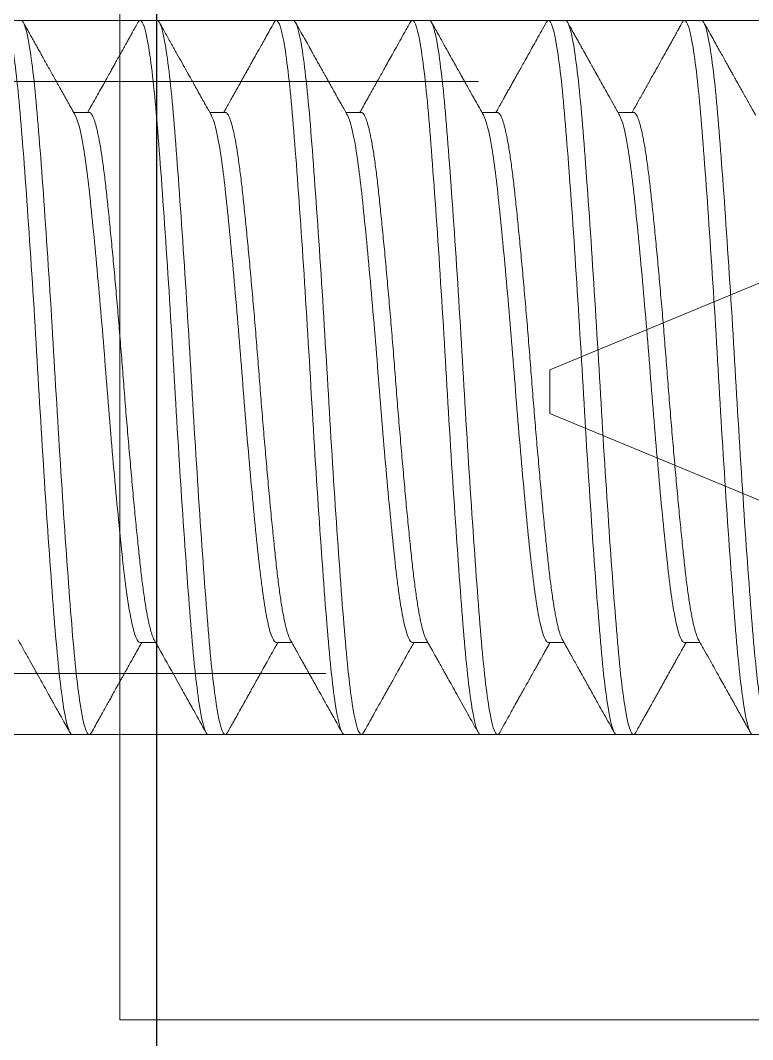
# Model space of a CAD drawing. Extents: x -82 to 113, y -82 to 93.
# Drawn here: x 25.4077 to 25.5758, y 70.3466 to 70.5806 of the extents above; entities that cross this region are included whole.
import ezdxf

# ---------------------------------------------------------------- set-up
doc = ezdxf.new("R2010")
doc.units = 0
doc.header["$MEASUREMENT"] = 0
for name, pattern in [('C', [0]), ('HIDDEN', [0.375, 0.25, -0.125]), ('SLD-Solid', [0])]:
    doc.linetypes.add(name, pattern=pattern)
doc.layers.get('0').update_dxf_attribs({"linetype": 'CONTINUOUS'})
doc.layers.add('Ballons', color=7, linetype='CONTINUOUS')
doc.layers.add('INERTIA', color=7, linetype='CONTINUOUS')

# ---------------------------------------------------------------- blocks, each defined once
blk = doc.blocks.new('Truth Latch')
at = {"color": 7, "linetype": 'SLD-Solid'}
blk.add_line((-0.51723, 0.19685), (-0.51723, -0.19685), dxfattribs=at)
blk = doc.blocks.new('erfdfasdf')
at = {"color": 7, "linetype": 'Continuous', "lineweight": 15}
for p, q in [((556.72413, 29.88977), (556.57425, 29.95185)), ((556.72413, 29.88477), (556.72413, 29.88977)), ((556.72413, 29.87977), (556.72413, 29.88477)), ((556.58858, 29.82363), (556.72413, 29.87977))]:
    blk.add_line(p, q, dxfattribs=at)
blk = doc.blocks.new('hdgh')
at = {"color": 1, "linetype": 'Continuous', "lineweight": 15}
for q in [(-0.92509, 0.15761), (-0.118, -0.15735)]:
    blk.add_line((-0.92509, -0.15735), q, dxfattribs=at)
blk = doc.blocks.new('25206')
at = {"color": 7, "linetype": 'HIDDEN', "lineweight": 0}
for p, q in [((-0.082, 0), (-0.082, -0.59)), ((-0.068, 0), (-0.068, -0.59)), ((0.068, -0.59), (0.068, 0)), ((0.082, 0), (0.082, -0.59)), ((-0.082, -0.27), (-0.082, -0.59)), ((0.082, -0.27), (0.082, -0.59))]:
    blk.add_line(p, q, dxfattribs=at)
blk = doc.blocks.new('25174')
at = {"color": 7, "linetype": 'SLD-Solid', "lineweight": 15}
for p, q in [((0.40625, 0.082), (0.40234, 0.082)), ((0.4375, 0.082), (0.43359, 0.082)), ((0.46875, 0.082), (0.46484, 0.082)), ((0.5, 0.082), (0.49609, 0.082)), ((0.53125, 0.082), (0.52734, 0.082)), ((0.39062, 0.06086), (0.38706, 0.06086)), ((0.42188, 0.06086), (0.41831, 0.06086)), ((0.45312, 0.06086), (0.44956, 0.06086)), ((0.48437, 0.06086), (0.48081, 0.06086)), ((0.51563, 0.06086), (0.51206, 0.06086)), ((0.40234, -0.06086), (0.40591, -0.06086)), ((0.43359, -0.06086), (0.43716, -0.06086)), ((0.46484, -0.06086), (0.46841, -0.06086)), ((0.49609, -0.06086), (0.49966, -0.06086)), ((0.52734, -0.06086), (0.53091, -0.06086))]:
    blk.add_line(p, q, dxfattribs=at)
for points, knots in [([(0.38672, -0.082), (0.38612, -0.082), (0.38544, -0.07992), (0.38409, -0.0716), (0.38341, -0.06538), (0.38221, -0.05059), (0.38154, -0.04143), (0.38018, -0.02133), (0.37951, -0.01046), (0.3783, 0.01046), (0.37763, 0.02133), (0.37628, 0.04143), (0.3756, 0.05059), (0.3744, 0.06538), (0.37372, 0.0716), (0.37237, 0.07992), (0.3717, 0.082), (0.37109, 0.082)], [0, 0, 0, 0, 0.125, 0.125, 0.25, 0.25, 0.375, 0.375, 0.5, 0.5, 0.625, 0.625, 0.75, 0.75, 0.875, 0.875, 1, 1, 1, 1]), ([(0.39062, -0.082), (0.39002, -0.082), (0.38935, -0.07992), (0.388, -0.0716), (0.38732, -0.06538), (0.38612, -0.05059), (0.38544, -0.04143), (0.38409, -0.02133), (0.38341, -0.01046), (0.38221, 0.01046), (0.38154, 0.02133), (0.38018, 0.04143), (0.37951, 0.05059), (0.3783, 0.06538), (0.37763, 0.0716), (0.37628, 0.07992), (0.3756, 0.082), (0.375, 0.082)], [0, 0, 0, 0, 0.125, 0.125, 0.25, 0.25, 0.375, 0.375, 0.5, 0.5, 0.625, 0.625, 0.75, 0.75, 0.875, 0.875, 1, 1, 1, 1]), ([(0.40234, 0.082), (0.40228, 0.08199), (0.40215, 0.08196), (0.40198, 0.08179), (0.40187, 0.08159), (0.40183, 0.08151)], [0, 0, 0, 0, 0.374201, 0.751114, 1, 1, 1, 1]), ([(0.41797, -0.082), (0.41737, -0.082), (0.41669, -0.07992), (0.41534, -0.0716), (0.41466, -0.06538), (0.41346, -0.05059), (0.41279, -0.04143), (0.41143, -0.02133), (0.41076, -0.01046), (0.40955, 0.01046), (0.40888, 0.02133), (0.40753, 0.04143), (0.40685, 0.05059), (0.40565, 0.06538), (0.40497, 0.0716), (0.40362, 0.07992), (0.40295, 0.082), (0.40234, 0.082)], [0, 0, 0, 0, 0.125, 0.125, 0.25, 0.25, 0.375, 0.375, 0.5, 0.5, 0.625, 0.625, 0.75, 0.75, 0.875, 0.875, 1, 1, 1, 1]), ([(0.42187, -0.082), (0.42127, -0.082), (0.4206, -0.07992), (0.41925, -0.0716), (0.41857, -0.06538), (0.41737, -0.05059), (0.41669, -0.04143), (0.41534, -0.02133), (0.41466, -0.01046), (0.41346, 0.01046), (0.41279, 0.02133), (0.41143, 0.04143), (0.41076, 0.05059), (0.40955, 0.06538), (0.40888, 0.0716), (0.40753, 0.07992), (0.40685, 0.082), (0.40625, 0.082)], [0, 0, 0, 0, 0.125, 0.125, 0.25, 0.25, 0.375, 0.375, 0.5, 0.5, 0.625, 0.625, 0.75, 0.75, 0.875, 0.875, 1, 1, 1, 1]), ([(0.43359, 0.082), (0.43353, 0.08199), (0.4334, 0.08196), (0.43323, 0.08179), (0.43312, 0.08159), (0.43308, 0.08151)], [0, 0, 0, 0, 0.37409, 0.750891, 1, 1, 1, 1]), ([(0.44922, -0.082), (0.44862, -0.082), (0.44794, -0.07992), (0.44659, -0.0716), (0.44591, -0.06538), (0.44471, -0.05059), (0.44404, -0.04143), (0.44268, -0.02133), (0.44201, -0.01046), (0.4408, 0.01046), (0.44013, 0.02133), (0.43878, 0.04143), (0.4381, 0.05059), (0.4369, 0.06538), (0.43622, 0.0716), (0.43487, 0.07992), (0.4342, 0.082), (0.43359, 0.082)], [0, 0, 0, 0, 0.125, 0.125, 0.25, 0.25, 0.375, 0.375, 0.5, 0.5, 0.625, 0.625, 0.75, 0.75, 0.875, 0.875, 1, 1, 1, 1]), ([(0.45312, -0.082), (0.45252, -0.082), (0.45185, -0.07992), (0.4505, -0.0716), (0.44982, -0.06538), (0.44862, -0.05059), (0.44794, -0.04143), (0.44659, -0.02133), (0.44591, -0.01046), (0.44471, 0.01046), (0.44404, 0.02133), (0.44268, 0.04143), (0.44201, 0.05059), (0.4408, 0.06538), (0.44013, 0.0716), (0.43878, 0.07992), (0.4381, 0.082), (0.4375, 0.082)], [0, 0, 0, 0, 0.125, 0.125, 0.25, 0.25, 0.375, 0.375, 0.5, 0.5, 0.625, 0.625, 0.75, 0.75, 0.875, 0.875, 1, 1, 1, 1]), ([(0.46484, 0.082), (0.46478, 0.08199), (0.46465, 0.08196), (0.46448, 0.08179), (0.46437, 0.08159), (0.46433, 0.08151)], [0, 0, 0, 0, 0.374062, 0.750835, 1, 1, 1, 1]), ([(0.48047, -0.082), (0.47987, -0.082), (0.47919, -0.07992), (0.47784, -0.0716), (0.47716, -0.06538), (0.47596, -0.05059), (0.47529, -0.04143), (0.47393, -0.02133), (0.47326, -0.01046), (0.47205, 0.01046), (0.47138, 0.02133), (0.47003, 0.04143), (0.46935, 0.05059), (0.46815, 0.06538), (0.46747, 0.0716), (0.46612, 0.07992), (0.46545, 0.082), (0.46484, 0.082)], [0, 0, 0, 0, 0.125, 0.125, 0.25, 0.25, 0.375, 0.375, 0.5, 0.5, 0.625, 0.625, 0.75, 0.75, 0.875, 0.875, 1, 1, 1, 1]), ([(0.48438, -0.082), (0.48377, -0.082), (0.4831, -0.07992), (0.48175, -0.0716), (0.48107, -0.06538), (0.47987, -0.05059), (0.47919, -0.04143), (0.47784, -0.02133), (0.47716, -0.01046), (0.47596, 0.01046), (0.47529, 0.02133), (0.47393, 0.04143), (0.47326, 0.05059), (0.47205, 0.06538), (0.47138, 0.0716), (0.47003, 0.07992), (0.46935, 0.082), (0.46875, 0.082)], [0, 0, 0, 0, 0.125, 0.125, 0.25, 0.25, 0.375, 0.375, 0.5, 0.5, 0.625, 0.625, 0.75, 0.75, 0.875, 0.875, 1, 1, 1, 1]), ([(0.49609, 0.082), (0.49603, 0.08199), (0.4959, 0.08196), (0.49573, 0.08179), (0.49562, 0.08159), (0.49558, 0.08151)], [0, 0, 0, 0, 0.3741076, 0.750926, 1, 1, 1, 1]), ([(0.51172, -0.082), (0.51112, -0.082), (0.51044, -0.07992), (0.50909, -0.0716), (0.50841, -0.06538), (0.50721, -0.05059), (0.50654, -0.04143), (0.50518, -0.02133), (0.50451, -0.01046), (0.5033, 0.01046), (0.50263, 0.02133), (0.50128, 0.04143), (0.5006, 0.05059), (0.4994, 0.06538), (0.49872, 0.0716), (0.49737, 0.07992), (0.4967, 0.082), (0.49609, 0.082)], [0, 0, 0, 0, 0.125, 0.125, 0.25, 0.25, 0.375, 0.375, 0.5, 0.5, 0.625, 0.625, 0.75, 0.75, 0.875, 0.875, 1, 1, 1, 1]), ([(0.51562, -0.082), (0.51502, -0.082), (0.51435, -0.07992), (0.513, -0.0716), (0.51232, -0.06538), (0.51112, -0.05059), (0.51044, -0.04143), (0.50909, -0.02133), (0.50841, -0.01046), (0.50721, 0.01046), (0.50654, 0.02133), (0.50518, 0.04143), (0.50451, 0.05059), (0.5033, 0.06538), (0.50263, 0.0716), (0.50128, 0.07992), (0.5006, 0.082), (0.5, 0.082)], [0, 0, 0, 0, 0.125, 0.125, 0.25, 0.25, 0.375, 0.375, 0.5, 0.5, 0.625, 0.625, 0.75, 0.75, 0.875, 0.875, 1, 1, 1, 1]), ([(0.52734, 0.082), (0.52728, 0.08199), (0.52715, 0.08196), (0.52698, 0.08179), (0.52687, 0.08159), (0.52683, 0.08151)], [0, 0, 0, 0, 0.374214, 0.751139, 1, 1, 1, 1]), ([(0.54297, -0.082), (0.54237, -0.082), (0.54169, -0.07992), (0.54034, -0.0716), (0.53966, -0.06538), (0.53846, -0.05059), (0.53779, -0.04143), (0.53643, -0.02133), (0.53576, -0.01046), (0.53455, 0.01046), (0.53388, 0.02133), (0.53253, 0.04143), (0.53185, 0.05059), (0.53065, 0.06538), (0.52997, 0.0716), (0.52862, 0.07992), (0.52795, 0.082), (0.52734, 0.082)], [0, 0, 0, 0, 0.125, 0.125, 0.25, 0.25, 0.375, 0.375, 0.5, 0.5, 0.625, 0.625, 0.75, 0.75, 0.875, 0.875, 1, 1, 1, 1]), ([(0.54688, -0.082), (0.54627, -0.082), (0.5456, -0.07992), (0.54425, -0.0716), (0.54357, -0.06538), (0.54237, -0.05059), (0.54169, -0.04143), (0.54034, -0.02133), (0.53966, -0.01046), (0.53846, 0.01046), (0.53779, 0.02133), (0.53643, 0.04143), (0.53576, 0.05059), (0.53455, 0.06538), (0.53388, 0.0716), (0.53253, 0.07992), (0.53185, 0.082), (0.53125, 0.082)], [0, 0, 0, 0, 0.125, 0.125, 0.25, 0.25, 0.375, 0.375, 0.5, 0.5, 0.625, 0.625, 0.75, 0.75, 0.875, 0.875, 1, 1, 1, 1]), ([(0.38742, 0.06021), (0.38701, 0.06096), (0.3862, 0.0624), (0.38503, 0.06448), (0.38396, 0.06641), (0.38297, 0.06817), (0.38208, 0.06977), (0.38127, 0.07121), (0.38058, 0.07245), (0.38, 0.0735), (0.37951, 0.07438), (0.37908, 0.07514), (0.37878, 0.07569), (0.37857, 0.07606), (0.37842, 0.07632), (0.37824, 0.07665), (0.378, 0.07707), (0.37768, 0.07764), (0.37727, 0.07838), (0.37676, 0.0793), (0.37616, 0.08036), (0.37574, 0.08112), (0.37552, 0.08153)], [0, 0, 0, 0, 0.105232, 0.202955, 0.293158, 0.37583, 0.450961, 0.518543, 0.578573, 0.625147, 0.666334, 0.702133, 0.732541, 0.743194, 0.754398, 0.769791, 0.789555, 0.813692, 0.850013, 0.89317, 0.943165, 1, 1, 1, 1]), ([(0.40183, 0.08153), (0.40149, 0.08092), (0.40084, 0.07976), (0.3999, 0.07808), (0.39904, 0.07654), (0.39826, 0.07513), (0.39755, 0.07387), (0.39693, 0.07275), (0.39638, 0.07177), (0.39591, 0.07092), (0.39553, 0.07025), (0.39525, 0.06974), (0.39505, 0.06939), (0.39491, 0.06913), (0.39481, 0.06895), (0.39471, 0.06878), (0.39457, 0.06852), (0.39435, 0.06813), (0.39406, 0.0676), (0.39369, 0.06694), (0.39324, 0.06615), (0.39272, 0.06522), (0.39213, 0.06416), (0.39146, 0.06296), (0.39084, 0.06185), (0.39043, 0.06113), (0.39028, 0.06086)], [0, 0, 0, 0, 0.087829, 0.169036, 0.243628, 0.31161, 0.372988, 0.426845, 0.47434, 0.515477, 0.550146, 0.571566, 0.588697, 0.60154, 0.608359, 0.614728, 0.627104, 0.645991, 0.671388, 0.703292, 0.741701, 0.786611, 0.838018, 0.895919, 0.960307, 1, 1, 1, 1]), ([(0.41867, 0.06021), (0.4185, 0.06053), (0.41816, 0.06113), (0.41769, 0.06197), (0.41726, 0.06273), (0.41685, 0.06347), (0.41647, 0.06416), (0.41611, 0.0648), (0.41578, 0.06539), (0.41544, 0.06599), (0.41509, 0.06662), (0.41466, 0.06738), (0.41413, 0.06833), (0.41349, 0.06948), (0.41276, 0.07079), (0.41195, 0.07224), (0.41106, 0.07383), (0.4101, 0.07556), (0.40906, 0.07742), (0.40794, 0.07943), (0.40717, 0.08081), (0.40677, 0.08153)], [0, 0, 0, 0, 0.044924, 0.083823, 0.118293, 0.152793, 0.187587, 0.215131, 0.242857, 0.270763, 0.299253, 0.331407, 0.378565, 0.432707, 0.493837, 0.56196, 0.637079, 0.717669, 0.805016, 0.899124, 1, 1, 1, 1]), ([(0.43308, 0.08153), (0.43271, 0.08086), (0.43199, 0.07957), (0.43095, 0.07771), (0.42998, 0.07597), (0.42908, 0.07436), (0.42826, 0.07288), (0.4275, 0.07154), (0.42682, 0.07032), (0.42615, 0.06911), (0.42548, 0.06791), (0.42482, 0.06673), (0.42434, 0.06587), (0.42401, 0.06528), (0.42378, 0.06487), (0.4235, 0.06437), (0.42316, 0.06377), (0.42275, 0.06304), (0.42228, 0.0622), (0.42187, 0.06146), (0.42161, 0.061), (0.42153, 0.06086)], [0, 0, 0, 0, 0.096589, 0.186892, 0.270916, 0.348664, 0.420139, 0.485346, 0.544286, 0.597045, 0.660695, 0.717787, 0.768328, 0.785593, 0.80405, 0.827967, 0.857465, 0.892539, 0.933188, 0.979408, 1, 1, 1, 1]), ([(0.44992, 0.06021), (0.44973, 0.06055), (0.44938, 0.06118), (0.44889, 0.06207), (0.44846, 0.06282), (0.44811, 0.06345), (0.44784, 0.06394), (0.44763, 0.06431), (0.4475, 0.06455), (0.44742, 0.06469), (0.44734, 0.06482), (0.44725, 0.065), (0.44709, 0.06527), (0.44688, 0.06565), (0.4466, 0.06615), (0.44627, 0.06674), (0.44589, 0.06743), (0.44546, 0.0682), (0.44482, 0.06933), (0.44398, 0.07084), (0.44292, 0.07274), (0.44179, 0.07476), (0.44059, 0.07691), (0.43933, 0.07918), (0.43846, 0.08073), (0.43802, 0.08153)], [0, 0, 0, 0, 0.047509, 0.088962, 0.124356, 0.153687, 0.176953, 0.19415, 0.20528, 0.210571, 0.214976, 0.223672, 0.234873, 0.253708, 0.277, 0.304751, 0.336959, 0.373629, 0.413168, 0.496564, 0.585718, 0.680633, 0.781315, 0.88777, 1, 1, 1, 1]), ([(0.46433, 0.08153), (0.46423, 0.08136), (0.46407, 0.08106), (0.46385, 0.08068), (0.46369, 0.08038), (0.46355, 0.08014), (0.46329, 0.07966), (0.46289, 0.07896), (0.46236, 0.078), (0.46166, 0.07675), (0.4608, 0.07521), (0.45999, 0.07375), (0.45936, 0.07263), (0.45889, 0.07178), (0.45836, 0.07084), (0.45778, 0.0698), (0.45714, 0.06865), (0.4564, 0.06733), (0.45555, 0.0658), (0.45457, 0.06406), (0.45364, 0.0624), (0.45304, 0.06132), (0.45278, 0.06086)], [0, 0, 0, 0, 0.024197, 0.042993, 0.056389, 0.067276, 0.078431, 0.124827, 0.169641, 0.217628, 0.3061, 0.392659, 0.429238, 0.469823, 0.515324, 0.565738, 0.621063, 0.681295, 0.758576, 0.842658, 0.933536, 1, 1, 1, 1]), ([(0.48117, 0.06021), (0.4809, 0.0607), (0.48038, 0.06163), (0.47964, 0.06296), (0.47897, 0.06416), (0.47837, 0.06522), (0.47785, 0.06615), (0.47741, 0.06694), (0.47704, 0.0676), (0.47675, 0.06813), (0.47653, 0.06852), (0.47638, 0.06878), (0.47628, 0.06895), (0.47618, 0.06913), (0.47604, 0.06938), (0.47585, 0.06974), (0.47556, 0.07025), (0.47518, 0.07093), (0.4747, 0.07179), (0.47414, 0.0728), (0.4735, 0.07394), (0.47279, 0.07521), (0.47201, 0.07661), (0.47116, 0.07813), (0.47024, 0.07979), (0.4696, 0.08093), (0.46927, 0.08153)], [0, 0, 0, 0, 0.068663, 0.131053, 0.187162, 0.236988, 0.280525, 0.31777, 0.348719, 0.37337, 0.391721, 0.40377, 0.409975, 0.416558, 0.428973, 0.445545, 0.466276, 0.500519, 0.54128, 0.588452, 0.642037, 0.70204, 0.767224, 0.838609, 0.916198, 1, 1, 1, 1]), ([(0.49558, 0.08153), (0.49536, 0.08114), (0.49495, 0.08041), (0.49437, 0.07936), (0.49384, 0.07841), (0.49338, 0.07758), (0.49299, 0.07689), (0.49267, 0.07632), (0.49242, 0.07587), (0.49223, 0.07552), (0.49208, 0.07526), (0.49195, 0.07503), (0.49183, 0.07481), (0.4917, 0.07458), (0.49156, 0.07433), (0.49139, 0.07402), (0.49119, 0.07366), (0.49096, 0.07324), (0.49069, 0.07277), (0.49031, 0.07208), (0.48979, 0.07115), (0.48912, 0.06997), (0.48839, 0.06865), (0.48758, 0.06721), (0.48671, 0.06564), (0.48576, 0.06394), (0.48486, 0.06234), (0.48427, 0.06129), (0.48403, 0.06086)], [0, 0, 0, 0, 0.05599, 0.106757, 0.152301, 0.192626, 0.227733, 0.253004, 0.274651, 0.292677, 0.303821, 0.312928, 0.325972, 0.335232, 0.347237, 0.361986, 0.37948, 0.399716, 0.422696, 0.448418, 0.499744, 0.557227, 0.620865, 0.690654, 0.766589, 0.848662, 0.936862, 1, 1, 1, 1]), ([(0.51242, 0.06021), (0.5111, 0.06258), (0.50898, 0.06636), (0.50668, 0.07048), (0.50569, 0.07226), (0.50545, 0.07269), (0.50526, 0.07302), (0.50455, 0.07429), (0.50293, 0.07719), (0.50145, 0.07985), (0.50052, 0.08153)], [0, 0, 0, 0, 0.333591, 0.532555, 0.578955, 0.584743, 0.592286, 0.625487, 0.764371, 1, 1, 1, 1]), ([(0.52683, 0.08153), (0.52653, 0.08099), (0.52594, 0.07994), (0.52511, 0.07844), (0.52434, 0.07706), (0.52363, 0.0758), (0.523, 0.07466), (0.52243, 0.07365), (0.52195, 0.07279), (0.52155, 0.07207), (0.52122, 0.07148), (0.52094, 0.07098), (0.52072, 0.07058), (0.52055, 0.07027), (0.52043, 0.07006), (0.52034, 0.06991), (0.52025, 0.06975), (0.52012, 0.06952), (0.51994, 0.06918), (0.51969, 0.06875), (0.5194, 0.06821), (0.51904, 0.06758), (0.51859, 0.06677), (0.51804, 0.06579), (0.51738, 0.06461), (0.51664, 0.06328), (0.51593, 0.06201), (0.51547, 0.06119), (0.51528, 0.06086)], [0, 0, 0, 0, 0.078613, 0.151313, 0.218103, 0.278987, 0.333968, 0.383048, 0.426231, 0.45918, 0.487615, 0.511539, 0.530952, 0.545855, 0.556248, 0.562175, 0.567881, 0.579498, 0.595697, 0.616511, 0.642305, 0.673176, 0.70912, 0.758948, 0.816074, 0.880491, 0.952195, 1, 1, 1, 1]), ([(0.54367, 0.06021), (0.54322, 0.06102), (0.54235, 0.06258), (0.54107, 0.06486), (0.53987, 0.06701), (0.53873, 0.06904), (0.53767, 0.07095), (0.53683, 0.07245), (0.5362, 0.07359), (0.53577, 0.07435), (0.53539, 0.07504), (0.53506, 0.07563), (0.53478, 0.07612), (0.53457, 0.0765), (0.53442, 0.07677), (0.53433, 0.07694), (0.53425, 0.07707), (0.53417, 0.07722), (0.53404, 0.07746), (0.53383, 0.07782), (0.53356, 0.07832), (0.53321, 0.07894), (0.53279, 0.07969), (0.5323, 0.08057), (0.53195, 0.08119), (0.53177, 0.08153)], [0, 0, 0, 0, 0.11291, 0.219945, 0.32109, 0.416333, 0.505665, 0.589077, 0.628563, 0.665036, 0.697066, 0.724652, 0.747793, 0.766487, 0.777591, 0.786191, 0.790535, 0.795908, 0.807093, 0.824266, 0.847429, 0.876582, 0.911727, 0.952866, 1, 1, 1, 1]), ([(0.40555, -0.06021), (0.40493, -0.05912), (0.40427, -0.05654), (0.40331, -0.0508), (0.403, -0.04858), (0.4024, -0.04369), (0.40212, -0.04104), (0.40121, -0.03222), (0.40056, -0.02528), (0.39959, -0.01428), (0.39928, -0.01052), (0.39867, -0.00303), (0.39839, 0.00066), (0.39749, 0.01188), (0.39684, 0.01948), (0.39556, 0.03333), (0.39495, 0.03948), (0.39377, 0.04963), (0.39313, 0.05384), (0.39184, 0.05946), (0.3912, 0.06086), (0.39062, 0.06086)], [0, 0, 0, 0, 0.125, 0.125, 0.1875, 0.1875, 0.25, 0.25, 0.375, 0.375, 0.4375, 0.4375, 0.5, 0.5, 0.625, 0.625, 0.75, 0.75, 0.875, 0.875, 1, 1, 1, 1]), ([(0.4368, -0.06022), (0.43618, -0.05912), (0.43552, -0.05654), (0.43456, -0.0508), (0.43425, -0.04858), (0.43365, -0.04369), (0.43337, -0.04104), (0.43246, -0.03223), (0.43181, -0.02528), (0.43084, -0.01428), (0.43053, -0.01053), (0.42992, -0.00303), (0.42964, 0.00066), (0.42874, 0.01187), (0.42809, 0.01948), (0.42681, 0.03332), (0.4262, 0.03948), (0.42502, 0.04963), (0.42438, 0.05384), (0.42309, 0.05946), (0.42245, 0.06086), (0.42188, 0.06086)], [0, 0, 0, 0, 0.125, 0.125, 0.1875, 0.1875, 0.25, 0.25, 0.375, 0.375, 0.4375, 0.4375, 0.5, 0.5, 0.625, 0.625, 0.75, 0.75, 0.875, 0.875, 1, 1, 1, 1]), ([(0.46805, -0.06022), (0.46743, -0.05912), (0.46677, -0.05654), (0.46581, -0.0508), (0.4655, -0.04858), (0.4649, -0.04369), (0.46462, -0.04104), (0.46371, -0.03222), (0.46306, -0.02528), (0.46209, -0.01428), (0.46178, -0.01052), (0.46117, -0.00303), (0.46089, 0.00066), (0.45999, 0.01188), (0.45934, 0.01948), (0.45805, 0.03333), (0.45745, 0.03948), (0.45627, 0.04963), (0.45563, 0.05384), (0.45434, 0.05946), (0.4537, 0.06086), (0.45312, 0.06086)], [0, 0, 0, 0, 0.125, 0.125, 0.1875, 0.1875, 0.25, 0.25, 0.375, 0.375, 0.4375, 0.4375, 0.5, 0.5, 0.625, 0.625, 0.75, 0.75, 0.875, 0.875, 1, 1, 1, 1]), ([(0.4993, -0.06021), (0.49868, -0.05912), (0.49802, -0.05654), (0.49706, -0.0508), (0.49675, -0.04858), (0.49615, -0.04369), (0.49587, -0.04104), (0.49496, -0.03222), (0.49431, -0.02528), (0.49334, -0.01428), (0.49303, -0.01052), (0.49242, -0.00303), (0.49214, 0.00066), (0.49124, 0.01188), (0.49059, 0.01948), (0.4893, 0.03333), (0.4887, 0.03949), (0.48752, 0.04963), (0.48688, 0.05384), (0.48559, 0.05946), (0.48495, 0.06086), (0.48437, 0.06086)], [0, 0, 0, 0, 0.125, 0.125, 0.1875, 0.1875, 0.25, 0.25, 0.375, 0.375, 0.4375, 0.4375, 0.5, 0.5, 0.625, 0.625, 0.75, 0.75, 0.875, 0.875, 1, 1, 1, 1]), ([(0.53055, -0.06021), (0.52993, -0.05912), (0.52927, -0.05654), (0.52831, -0.0508), (0.528, -0.04858), (0.5274, -0.04369), (0.52712, -0.04104), (0.52621, -0.03222), (0.52556, -0.02528), (0.52459, -0.01428), (0.52428, -0.01052), (0.52367, -0.00303), (0.52339, 0.00066), (0.52249, 0.01188), (0.52184, 0.01948), (0.52056, 0.03333), (0.51995, 0.03948), (0.51877, 0.04963), (0.51813, 0.05384), (0.51684, 0.05946), (0.5162, 0.06086), (0.51563, 0.06086)], [0, 0, 0, 0, 0.125, 0.125, 0.1875, 0.1875, 0.25, 0.25, 0.375, 0.375, 0.4375, 0.4375, 0.5, 0.5, 0.625, 0.625, 0.75, 0.75, 0.875, 0.875, 1, 1, 1, 1]), ([(0.40234, -0.06086), (0.40234, -0.06086), (0.40227, -0.06088), (0.40211, -0.0608), (0.40188, -0.0606), (0.40164, -0.06024), (0.40139, -0.05973), (0.40114, -0.05907), (0.4009, -0.05828), (0.40065, -0.05735), (0.4004, -0.05628), (0.40015, -0.05507), (0.39989, -0.05371), (0.39964, -0.05222), (0.39939, -0.0506), (0.39915, -0.04887), (0.3989, -0.04703), (0.39867, -0.04509), (0.39844, -0.04305), (0.39821, -0.04092), (0.39797, -0.03868), (0.39773, -0.03633), (0.39749, -0.03388), (0.39724, -0.03135), (0.39699, -0.02875), (0.39674, -0.0261), (0.39649, -0.02337), (0.39624, -0.02057), (0.39599, -0.01771), (0.39573, -0.01478), (0.39548, -0.01184), (0.39524, -0.00887), (0.395, -0.00591), (0.39476, -0.00295), (0.39453, 0), (0.3943, 0.00294), (0.39407, 0.0059), (0.39383, 0.00885), (0.39358, 0.01181), (0.39333, 0.01473), (0.39308, 0.01762), (0.39283, 0.02044), (0.39258, 0.02323), (0.39233, 0.02597), (0.39208, 0.02867), (0.39183, 0.03131), (0.39158, 0.03386), (0.39133, 0.03632), (0.39109, 0.03867), (0.39085, 0.04091), (0.39063, 0.04305), (0.3904, 0.04508), (0.39016, 0.04702), (0.38992, 0.04885), (0.38967, 0.05058), (0.38943, 0.05219), (0.38918, 0.05367), (0.38893, 0.05501), (0.38868, 0.05622), (0.38843, 0.0573), (0.38817, 0.05825), (0.38792, 0.05906), (0.38767, 0.05971), (0.38751, 0.06009), (0.38742, 0.06021), (0.38742, 0.06021)], [0, 0, 0, 0, 0.000021, 0.016113, 0.032342, 0.048691, 0.065142, 0.081675, 0.097972, 0.11431, 0.130668, 0.147027, 0.163699, 0.18033, 0.196899, 0.213387, 0.229772, 0.246038, 0.262165, 0.278256, 0.294486, 0.310835, 0.327286, 0.343818, 0.360116, 0.376453, 0.392812, 0.40917, 0.425842, 0.442474, 0.459043, 0.47553, 0.491916, 0.508181, 0.524308, 0.5404, 0.556629, 0.572979, 0.589429, 0.605962, 0.622259, 0.638597, 0.654955, 0.671314, 0.687986, 0.704617, 0.721187, 0.737674, 0.75406, 0.770325, 0.786452, 0.802544, 0.818773, 0.835122, 0.851573, 0.868106, 0.884403, 0.900741, 0.917099, 0.933457, 0.95013, 0.966761, 0.98333, 0.999818, 1, 1, 1, 1]), ([(0.43359, -0.06086), (0.43359, -0.06086), (0.4335, -0.06088), (0.43337, -0.0608), (0.43313, -0.0606), (0.43289, -0.06024), (0.43264, -0.05973), (0.43239, -0.05907), (0.43215, -0.05828), (0.4319, -0.05735), (0.43165, -0.05628), (0.4314, -0.05507), (0.43114, -0.05371), (0.43089, -0.05222), (0.43064, -0.0506), (0.4304, -0.04887), (0.43015, -0.04703), (0.42992, -0.04509), (0.42969, -0.04305), (0.42946, -0.04092), (0.42922, -0.03868), (0.42898, -0.03633), (0.42874, -0.03388), (0.42849, -0.03135), (0.42824, -0.02875), (0.42799, -0.0261), (0.42774, -0.02337), (0.42749, -0.02057), (0.42724, -0.01771), (0.42698, -0.01478), (0.42673, -0.01184), (0.42649, -0.00887), (0.42625, -0.00591), (0.42601, -0.00295), (0.42578, 0), (0.42555, 0.00294), (0.42532, 0.0059), (0.42508, 0.00885), (0.42483, 0.01181), (0.42458, 0.01473), (0.42433, 0.01762), (0.42408, 0.02044), (0.42383, 0.02323), (0.42358, 0.02597), (0.42333, 0.02867), (0.42308, 0.03131), (0.42283, 0.03386), (0.42258, 0.03632), (0.42234, 0.03867), (0.4221, 0.04091), (0.42188, 0.04305), (0.42165, 0.04508), (0.42141, 0.04702), (0.42117, 0.04885), (0.42092, 0.05058), (0.42068, 0.05219), (0.42043, 0.05367), (0.42018, 0.05501), (0.41993, 0.05622), (0.41968, 0.0573), (0.41942, 0.05825), (0.41917, 0.05906), (0.41892, 0.05971), (0.41876, 0.06009), (0.41867, 0.06021), (0.41867, 0.06021)], [0, 0, 0, 0, 0.000011, 0.016102, 0.032332, 0.048682, 0.065132, 0.081665, 0.097963, 0.114301, 0.130659, 0.147018, 0.16369, 0.180322, 0.196891, 0.213379, 0.229764, 0.24603, 0.262157, 0.278249, 0.294478, 0.310828, 0.327279, 0.343812, 0.360109, 0.376447, 0.392805, 0.409164, 0.425837, 0.442468, 0.459037, 0.475525, 0.491911, 0.508176, 0.524303, 0.540395, 0.556625, 0.572974, 0.589425, 0.605958, 0.622256, 0.638594, 0.654952, 0.671311, 0.687983, 0.704614, 0.721184, 0.737671, 0.754057, 0.770323, 0.78645, 0.802542, 0.818771, 0.835121, 0.851572, 0.868104, 0.884402, 0.90074, 0.917098, 0.933457, 0.950129, 0.966761, 0.98333, 0.999818, 1, 1, 1, 1]), ([(0.46484, -0.06086), (0.46477, -0.06085), (0.46461, -0.06082), (0.46438, -0.0606), (0.46414, -0.06024), (0.46389, -0.05973), (0.46364, -0.05907), (0.4634, -0.05828), (0.46315, -0.05735), (0.4629, -0.05628), (0.46265, -0.05507), (0.46239, -0.05371), (0.46214, -0.05222), (0.46189, -0.0506), (0.46165, -0.04887), (0.4614, -0.04703), (0.46117, -0.04509), (0.46094, -0.04305), (0.46071, -0.04092), (0.46047, -0.03868), (0.46023, -0.03633), (0.45999, -0.03388), (0.45974, -0.03135), (0.45949, -0.02875), (0.45924, -0.0261), (0.45899, -0.02337), (0.45874, -0.02057), (0.45849, -0.01771), (0.45823, -0.01478), (0.45798, -0.01184), (0.45774, -0.00887), (0.4575, -0.00591), (0.45726, -0.00295), (0.45703, 0), (0.4568, 0.00294), (0.45657, 0.0059), (0.45633, 0.00885), (0.45608, 0.01181), (0.45583, 0.01473), (0.45558, 0.01762), (0.45533, 0.02044), (0.45508, 0.02323), (0.45483, 0.02597), (0.45458, 0.02867), (0.45433, 0.03131), (0.45408, 0.03386), (0.45383, 0.03632), (0.45359, 0.03867), (0.45335, 0.04091), (0.45313, 0.04305), (0.4529, 0.04508), (0.45266, 0.04702), (0.45242, 0.04885), (0.45217, 0.05058), (0.45193, 0.05219), (0.45168, 0.05367), (0.45143, 0.05501), (0.45118, 0.05622), (0.45093, 0.0573), (0.45067, 0.05825), (0.45042, 0.05906), (0.45017, 0.05971), (0.45001, 0.06009), (0.44992, 0.06021), (0.44992, 0.06021)], [0, 0, 0, 0, 0.016074, 0.032304, 0.048654, 0.065105, 0.081638, 0.097936, 0.114274, 0.130633, 0.146992, 0.163665, 0.180297, 0.196866, 0.213354, 0.22974, 0.246006, 0.262134, 0.278226, 0.294456, 0.310806, 0.327257, 0.34379, 0.360088, 0.376426, 0.392785, 0.409144, 0.425816, 0.442448, 0.459018, 0.475506, 0.491892, 0.508158, 0.524285, 0.540377, 0.556607, 0.572957, 0.589408, 0.605941, 0.622239, 0.638578, 0.654936, 0.671295, 0.687968, 0.7046, 0.72117, 0.737657, 0.754044, 0.770309, 0.786437, 0.802529, 0.818759, 0.835109, 0.85156, 0.868093, 0.884391, 0.900729, 0.917088, 0.933447, 0.95012, 0.966751, 0.983321, 0.999809, 1, 1, 1, 1]), ([(0.49609, -0.06086), (0.49602, -0.06085), (0.49586, -0.06082), (0.49563, -0.0606), (0.49539, -0.06024), (0.49514, -0.05973), (0.49489, -0.05907), (0.49465, -0.05828), (0.4944, -0.05735), (0.49415, -0.05628), (0.4939, -0.05507), (0.49364, -0.05371), (0.49339, -0.05222), (0.49314, -0.0506), (0.4929, -0.04887), (0.49265, -0.04703), (0.49242, -0.04509), (0.49219, -0.04305), (0.49196, -0.04092), (0.49172, -0.03868), (0.49148, -0.03633), (0.49124, -0.03388), (0.49099, -0.03135), (0.49074, -0.02875), (0.49049, -0.0261), (0.49024, -0.02337), (0.48999, -0.02057), (0.48974, -0.01771), (0.48948, -0.01478), (0.48923, -0.01184), (0.48899, -0.00887), (0.48875, -0.00591), (0.48851, -0.00295), (0.48828, 0), (0.48805, 0.00294), (0.48782, 0.0059), (0.48758, 0.00885), (0.48733, 0.01181), (0.48708, 0.01473), (0.48683, 0.01762), (0.48658, 0.02044), (0.48633, 0.02323), (0.48608, 0.02597), (0.48583, 0.02867), (0.48558, 0.03131), (0.48533, 0.03386), (0.48508, 0.03632), (0.48484, 0.03867), (0.4846, 0.04091), (0.48438, 0.04305), (0.48415, 0.04508), (0.48391, 0.04702), (0.48367, 0.04885), (0.48342, 0.05058), (0.48318, 0.05219), (0.48293, 0.05367), (0.48268, 0.05501), (0.48243, 0.05622), (0.48218, 0.0573), (0.48192, 0.05825), (0.48167, 0.05906), (0.48142, 0.05971), (0.48126, 0.06009), (0.48117, 0.06021), (0.48117, 0.06021)], [0, 0, 0, 0, 0.016093, 0.032323, 0.048672, 0.065123, 0.081655, 0.097953, 0.114291, 0.130649, 0.147007, 0.16368, 0.180311, 0.19688, 0.213368, 0.229753, 0.246019, 0.262146, 0.278237, 0.294467, 0.310816, 0.327267, 0.343799, 0.360097, 0.376435, 0.392793, 0.409152, 0.425824, 0.442455, 0.459024, 0.475512, 0.491897, 0.508163, 0.52429, 0.540381, 0.556611, 0.57296, 0.589411, 0.605944, 0.622241, 0.638579, 0.654937, 0.671296, 0.687968, 0.704599, 0.721168, 0.737656, 0.754042, 0.770307, 0.786434, 0.802526, 0.818755, 0.835104, 0.851555, 0.868088, 0.884385, 0.900723, 0.917081, 0.93344, 0.950112, 0.966743, 0.983312, 0.9998, 1, 1, 1, 1]), ([(0.52734, -0.06086), (0.52734, -0.06086), (0.52727, -0.06088), (0.52711, -0.0608), (0.52688, -0.0606), (0.52664, -0.06024), (0.52639, -0.05973), (0.52614, -0.05907), (0.5259, -0.05828), (0.52565, -0.05735), (0.5254, -0.05628), (0.52515, -0.05507), (0.52489, -0.05371), (0.52464, -0.05222), (0.52439, -0.0506), (0.52415, -0.04887), (0.5239, -0.04703), (0.52367, -0.04509), (0.52344, -0.04305), (0.52321, -0.04092), (0.52297, -0.03868), (0.52273, -0.03633), (0.52249, -0.03388), (0.52224, -0.03135), (0.52199, -0.02875), (0.52174, -0.0261), (0.52149, -0.02337), (0.52124, -0.02057), (0.52099, -0.01771), (0.52073, -0.01478), (0.52048, -0.01184), (0.52024, -0.00887), (0.52, -0.00591), (0.51976, -0.00295), (0.51953, 0), (0.5193, 0.00294), (0.51907, 0.0059), (0.51883, 0.00885), (0.51858, 0.01181), (0.51833, 0.01473), (0.51808, 0.01762), (0.51783, 0.02044), (0.51758, 0.02323), (0.51733, 0.02597), (0.51708, 0.02867), (0.51683, 0.03131), (0.51658, 0.03386), (0.51633, 0.03632), (0.51609, 0.03867), (0.51585, 0.04091), (0.51563, 0.04305), (0.5154, 0.04508), (0.51516, 0.04702), (0.51492, 0.04885), (0.51467, 0.05058), (0.51443, 0.05219), (0.51418, 0.05367), (0.51393, 0.05501), (0.51368, 0.05622), (0.51343, 0.0573), (0.51317, 0.05825), (0.51292, 0.05906), (0.51267, 0.05971), (0.51251, 0.06009), (0.51242, 0.06021), (0.51242, 0.06021)], [0, 0, 0, 0, 0.000023, 0.016114, 0.032343, 0.048692, 0.065143, 0.081675, 0.097972, 0.11431, 0.130667, 0.147026, 0.163698, 0.180329, 0.196898, 0.213385, 0.22977, 0.246035, 0.262162, 0.278253, 0.294482, 0.310831, 0.327282, 0.343814, 0.360111, 0.376449, 0.392806, 0.409165, 0.425837, 0.442468, 0.459037, 0.475524, 0.491909, 0.508174, 0.524301, 0.540392, 0.556621, 0.57297, 0.589421, 0.605953, 0.62225, 0.638588, 0.654945, 0.671304, 0.687976, 0.704607, 0.721176, 0.737663, 0.754048, 0.770313, 0.78644, 0.802531, 0.81876, 0.835109, 0.85156, 0.868092, 0.884389, 0.900727, 0.917084, 0.933443, 0.950115, 0.966746, 0.983315, 0.999802, 1, 1, 1, 1]), ([(0.37429, -0.06021), (0.37445, -0.06049), (0.37474, -0.06101), (0.37515, -0.06174), (0.37552, -0.06241), (0.37588, -0.06304), (0.37623, -0.06366), (0.37658, -0.0643), (0.37703, -0.0651), (0.37755, -0.06603), (0.37813, -0.06707), (0.3786, -0.0679), (0.37898, -0.06859), (0.37932, -0.0692), (0.37972, -0.06992), (0.38019, -0.07076), (0.38072, -0.0717), (0.38132, -0.07277), (0.38197, -0.07395), (0.3827, -0.07524), (0.38348, -0.07665), (0.38433, -0.07817), (0.38525, -0.07981), (0.38588, -0.08094), (0.3862, -0.08153)], [0, 0, 0, 0, 0.038976, 0.073302, 0.103266, 0.132438, 0.161878, 0.191586, 0.221562, 0.27467, 0.32336, 0.367629, 0.391582, 0.419978, 0.453751, 0.492902, 0.537434, 0.587348, 0.642647, 0.703332, 0.769407, 0.840875, 0.917737, 1, 1, 1, 1]), ([(0.40554, -0.06021), (0.40596, -0.06096), (0.40677, -0.0624), (0.40793, -0.06448), (0.40901, -0.0664), (0.40999, -0.06816), (0.41089, -0.06977), (0.41169, -0.07121), (0.41238, -0.07244), (0.41297, -0.07349), (0.41346, -0.07437), (0.41389, -0.07514), (0.41419, -0.07568), (0.4144, -0.07605), (0.41455, -0.07632), (0.41473, -0.07665), (0.41497, -0.07707), (0.41528, -0.07764), (0.4157, -0.07838), (0.41621, -0.0793), (0.4168, -0.08036), (0.41723, -0.08112), (0.41745, -0.08153)], [0, 0, 0, 0, 0.105163, 0.202833, 0.292996, 0.375643, 0.450764, 0.518351, 0.5784, 0.624994, 0.666205, 0.70203, 0.732466, 0.743131, 0.754328, 0.769709, 0.789469, 0.813606, 0.849936, 0.89311, 0.943131, 1, 1, 1, 1]), ([(0.4368, -0.06021), (0.43711, -0.06078), (0.43773, -0.06188), (0.43861, -0.06346), (0.43942, -0.0649), (0.44015, -0.0662), (0.4408, -0.06737), (0.44138, -0.0684), (0.44188, -0.0693), (0.4423, -0.07006), (0.44265, -0.07069), (0.44296, -0.07123), (0.44321, -0.07168), (0.4434, -0.07203), (0.44355, -0.0723), (0.44371, -0.07259), (0.44394, -0.07299), (0.44424, -0.07353), (0.44463, -0.07423), (0.44511, -0.07509), (0.44568, -0.0761), (0.44632, -0.07725), (0.44704, -0.07855), (0.44785, -0.07999), (0.44841, -0.081), (0.4487, -0.08153)], [0, 0, 0, 0, 0.0803004, 0.1542493, 0.2218379, 0.2830587, 0.3379057, 0.3863735, 0.4284577, 0.464156, 0.4934682, 0.5172959, 0.5406693, 0.5569194, 0.5653633, 0.5789665, 0.5977481, 0.6217082, 0.6554341, 0.6959283, 0.7431914, 0.7972269, 0.8580376, 0.9256273, 1, 1, 1, 1]), ([(0.46805, -0.06021), (0.46828, -0.06063), (0.46872, -0.06142), (0.46934, -0.06253), (0.46988, -0.06349), (0.47034, -0.06431), (0.47071, -0.06498), (0.47101, -0.0655), (0.47122, -0.06588), (0.47136, -0.06614), (0.47147, -0.06634), (0.47161, -0.06658), (0.47178, -0.06689), (0.47198, -0.06725), (0.47229, -0.06781), (0.47274, -0.0686), (0.47323, -0.06949), (0.47368, -0.07029), (0.47408, -0.071), (0.47452, -0.0718), (0.47503, -0.0727), (0.4756, -0.07372), (0.47626, -0.07492), (0.47704, -0.07631), (0.47794, -0.07792), (0.47892, -0.07967), (0.4796, -0.08089), (0.47995, -0.08153)], [0, 0, 0, 0, 0.058773, 0.11081, 0.156107, 0.19466, 0.226464, 0.250221, 0.268002, 0.279802, 0.286735, 0.296059, 0.313031, 0.330293, 0.346935, 0.392127, 0.441735, 0.47177, 0.504376, 0.541918, 0.584467, 0.632026, 0.684597, 0.752991, 0.828354, 0.910688, 1, 1, 1, 1]), ([(0.49929, -0.06021), (0.49942, -0.06043), (0.49964, -0.06083), (0.49996, -0.0614), (0.50025, -0.06192), (0.50051, -0.06238), (0.50073, -0.06277), (0.5009, -0.06308), (0.50105, -0.06335), (0.50128, -0.06375), (0.50159, -0.06432), (0.50205, -0.06513), (0.50259, -0.06611), (0.50324, -0.06727), (0.50403, -0.06867), (0.50496, -0.07034), (0.50604, -0.07228), (0.50721, -0.07438), (0.50847, -0.07662), (0.50981, -0.07902), (0.51073, -0.08068), (0.5112, -0.08153)], [0, 0, 0, 0, 0.03022, 0.0567462, 0.0795765, 0.1040062, 0.1220198, 0.1344069, 0.1468882, 0.1605992, 0.1911101, 0.226367, 0.2745299, 0.3293269, 0.3890189, 0.4728897, 0.5639381, 0.6621681, 0.7675853, 0.8801942, 1, 1, 1, 1]), ([(0.53054, -0.06021), (0.53108, -0.06118), (0.53214, -0.06305), (0.53367, -0.06579), (0.53511, -0.06837), (0.53646, -0.07079), (0.53753, -0.07271), (0.53833, -0.07415), (0.53888, -0.07513), (0.53938, -0.07602), (0.53982, -0.07682), (0.54024, -0.07756), (0.54061, -0.07823), (0.54089, -0.07873), (0.54109, -0.07909), (0.54126, -0.07939), (0.54148, -0.07978), (0.54176, -0.08028), (0.54209, -0.08087), (0.54232, -0.0813), (0.54245, -0.08153)], [0, 0, 0, 0, 0.135797, 0.264198, 0.385181, 0.498731, 0.604832, 0.655018, 0.701438, 0.743277, 0.78053, 0.813199, 0.847585, 0.874801, 0.884185, 0.898115, 0.91666, 0.939823, 0.967602, 1, 1, 1, 1]), ([(0.39114, -0.08153), (0.39125, -0.08133), (0.39146, -0.08096), (0.39175, -0.08044), (0.392, -0.07999), (0.39221, -0.07961), (0.39239, -0.0793), (0.39253, -0.07904), (0.39266, -0.07881), (0.3928, -0.07856), (0.39302, -0.07816), (0.39335, -0.07757), (0.39377, -0.07681), (0.39423, -0.07599), (0.39472, -0.07511), (0.39525, -0.07416), (0.39597, -0.07287), (0.39688, -0.07125), (0.39799, -0.06926), (0.39916, -0.06716), (0.4004, -0.06495), (0.40158, -0.06283), (0.40235, -0.06146), (0.40269, -0.06086)], [0, 0, 0, 0, 0.028733, 0.053793, 0.07518, 0.094426, 0.109249, 0.120218, 0.131298, 0.143249, 0.156074, 0.189755, 0.228282, 0.266774, 0.309128, 0.355339, 0.404937, 0.495397, 0.591435, 0.693044, 0.800215, 0.912936, 1, 1, 1, 1]), ([(0.42239, -0.08153), (0.42277, -0.08086), (0.42349, -0.07956), (0.42453, -0.0777), (0.42549, -0.07597), (0.42637, -0.07439), (0.42717, -0.07296), (0.42789, -0.07167), (0.42853, -0.07053), (0.42909, -0.06953), (0.42959, -0.06863), (0.43007, -0.06777), (0.43055, -0.06691), (0.43105, -0.06601), (0.43156, -0.06511), (0.43197, -0.06438), (0.43226, -0.06386), (0.43244, -0.06354), (0.4326, -0.06325), (0.43274, -0.06299), (0.43291, -0.06269), (0.43313, -0.0623), (0.43344, -0.06175), (0.43372, -0.06125), (0.43389, -0.06094), (0.43394, -0.06086)], [0, 0, 0, 0, 0.0972472, 0.1875886, 0.2710287, 0.3475719, 0.4172225, 0.4789227, 0.533981, 0.582399, 0.624231, 0.6649383, 0.7069294, 0.7502026, 0.794758, 0.8384477, 0.8553558, 0.8707239, 0.8845524, 0.8968409, 0.908952, 0.9277282, 0.9543638, 0.9888559, 1, 1, 1, 1]), ([(0.45364, -0.08153), (0.45405, -0.08079), (0.45484, -0.07938), (0.45598, -0.07734), (0.45702, -0.07546), (0.45798, -0.07375), (0.45885, -0.0722), (0.45962, -0.07081), (0.46023, -0.06973), (0.46067, -0.06893), (0.46098, -0.06838), (0.46124, -0.06791), (0.46146, -0.06753), (0.46163, -0.06722), (0.46175, -0.067), (0.46184, -0.06685), (0.46194, -0.06666), (0.4621, -0.06638), (0.46232, -0.06599), (0.46259, -0.0655), (0.46293, -0.0649), (0.46333, -0.06418), (0.4638, -0.06335), (0.46433, -0.0624), (0.4648, -0.06156), (0.46509, -0.06103), (0.46519, -0.06086)], [0, 0, 0, 0, 0.106539, 0.20519, 0.295962, 0.378857, 0.453884, 0.521046, 0.580347, 0.610708, 0.637204, 0.659838, 0.67861, 0.693522, 0.704622, 0.709578, 0.716596, 0.73099, 0.750023, 0.773695, 0.802002, 0.837305, 0.877878, 0.923719, 0.974824, 1, 1, 1, 1]), ([(0.48489, -0.08153), (0.4852, -0.08097), (0.4858, -0.0799), (0.48666, -0.07835), (0.48745, -0.07694), (0.48816, -0.07566), (0.48881, -0.07451), (0.48938, -0.07349), (0.48987, -0.07261), (0.49029, -0.07186), (0.49063, -0.07124), (0.49091, -0.07074), (0.49111, -0.07039), (0.49123, -0.07016), (0.49132, -0.07001), (0.49141, -0.06985), (0.49154, -0.06961), (0.49173, -0.06927), (0.49195, -0.06887), (0.49218, -0.06848), (0.49239, -0.0681), (0.4926, -0.06771), (0.49285, -0.06726), (0.49318, -0.06669), (0.49358, -0.06596), (0.49408, -0.06508), (0.49465, -0.06405), (0.4953, -0.06289), (0.4959, -0.06181), (0.49629, -0.06112), (0.49644, -0.06086)], [0, 0, 0, 0, 0.081002, 0.155657, 0.22397, 0.285946, 0.341587, 0.390897, 0.433876, 0.469858, 0.499766, 0.523601, 0.541363, 0.55106, 0.557014, 0.563324, 0.573563, 0.592473, 0.612513, 0.631596, 0.649723, 0.66725, 0.688388, 0.714355, 0.750753, 0.793719, 0.84325, 0.89934, 0.961987, 1, 1, 1, 1]), ([(0.51614, -0.08153), (0.51637, -0.08111), (0.51681, -0.08033), (0.51743, -0.07921), (0.51799, -0.07821), (0.51848, -0.07734), (0.51889, -0.07659), (0.51924, -0.07597), (0.51952, -0.07546), (0.51974, -0.07507), (0.5199, -0.07479), (0.52003, -0.07456), (0.52015, -0.07435), (0.52026, -0.07414), (0.52039, -0.07391), (0.52055, -0.07363), (0.52078, -0.07321), (0.52111, -0.07263), (0.52154, -0.07185), (0.52206, -0.07093), (0.52266, -0.06985), (0.52335, -0.06861), (0.52412, -0.06723), (0.52498, -0.06569), (0.52593, -0.064), (0.52684, -0.06237), (0.52744, -0.06131), (0.52769, -0.06086)], [0, 0, 0, 0, 0.060019, 0.114089, 0.162211, 0.204389, 0.240623, 0.270916, 0.295268, 0.313681, 0.327454, 0.337132, 0.347053, 0.357222, 0.367722, 0.380914, 0.397881, 0.427979, 0.465474, 0.510363, 0.562643, 0.622307, 0.689352, 0.76377, 0.845554, 0.934699, 1, 1, 1, 1]), ([(0.39114, -0.08151), (0.39111, -0.08158), (0.391, -0.08178), (0.39083, -0.08195), (0.39069, -0.08198), (0.39062, -0.082)], [0, 0, 0, 0, 0.209636, 0.606312, 1, 1, 1, 1]), ([(0.42239, -0.08151), (0.42236, -0.08158), (0.42225, -0.08178), (0.42208, -0.08195), (0.42194, -0.08198), (0.42187, -0.082)], [0, 0, 0, 0, 0.209646, 0.606317, 1, 1, 1, 1]), ([(0.45364, -0.08151), (0.4536, -0.08158), (0.4535, -0.08178), (0.45333, -0.08195), (0.45319, -0.08198), (0.45312, -0.082)], [0, 0, 0, 0, 0.209528, 0.606258, 1, 1, 1, 1]), ([(0.48489, -0.08151), (0.48485, -0.08158), (0.48475, -0.08178), (0.48458, -0.08195), (0.48444, -0.08198), (0.48438, -0.082)], [0, 0, 0, 0, 0.209351, 0.60617, 1, 1, 1, 1]), ([(0.51614, -0.08151), (0.5161, -0.08158), (0.516, -0.08178), (0.51583, -0.08195), (0.51569, -0.08198), (0.51562, -0.082)], [0, 0, 0, 0, 0.20954, 0.606264, 1, 1, 1, 1])]:
    blk.add_open_spline(points, degree=3, knots=knots, dxfattribs=at)

msp = doc.modelspace()

# ---------------------------------------------------------------- block references
msp.add_blockref('hdgh', (26.3556, 70.5085))
at = {"layer": 'Ballons', "xscale": -1, "rotation": 270}
msp.add_blockref('25206', (25.85284, 70.49862), dxfattribs=at)
at = {"layer": 'Ballons', "color": 7, "rotation": 179.9999997890521}
msp.add_blockref('erfdfasdf', (582.25335, 100.38012), dxfattribs=at)
at = {"layer": 'Ballons', "rotation": 180}
msp.add_blockref('25174', (25.95082, 70.49862), dxfattribs=at)
at = {"layer": 'INERTIA', "color": 7, "linetype": 'C', "xscale": -1, "rotation": 180}
msp.add_blockref('Truth Latch', (25.95624, 70.49952), dxfattribs=at)

doc.saveas('drawing.dxf')
